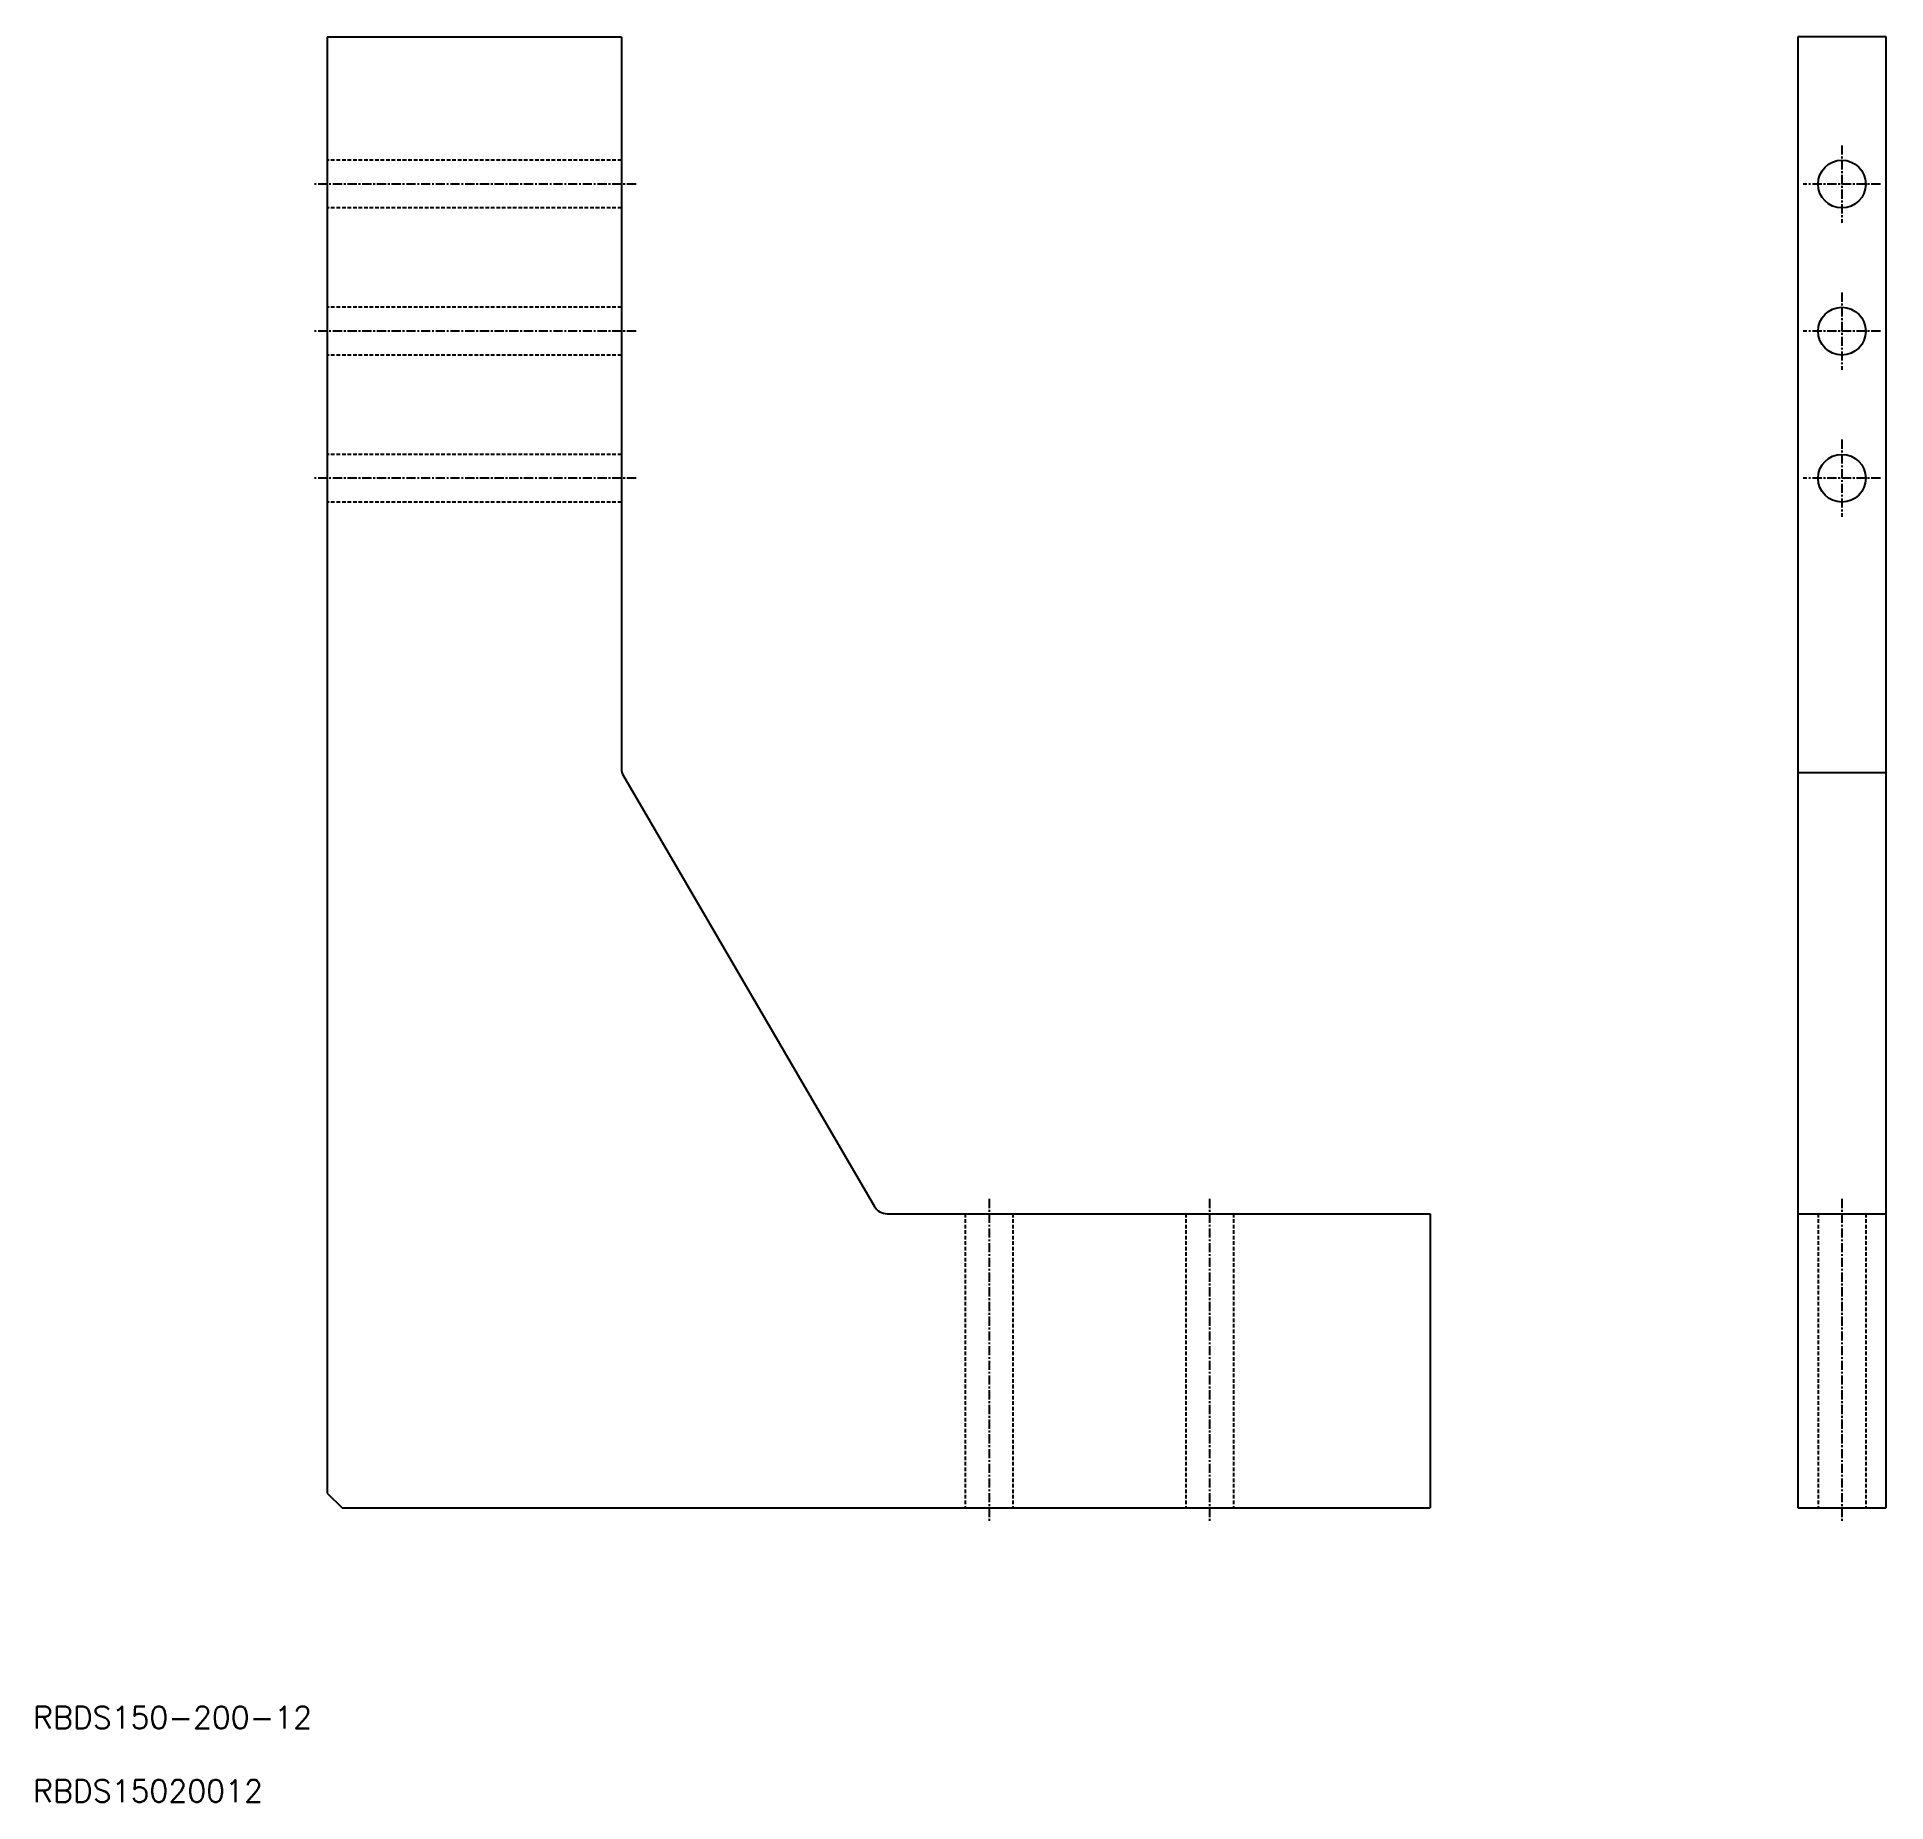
# Model space of a CAD drawing. Extents: x 11 to 262, y 10 to 250.
import ezdxf

# ---------------------------------------------------------------- set-up
doc = ezdxf.new("R2010")
doc.units = 0
doc.linetypes.add('CENTER', pattern=[2, 1.25, -0.25, 0.25, -0.25])
doc.linetypes.add('DASHED', pattern=[0.75, 0.5, -0.25])
doc.layers.get('0').update_dxf_attribs({"linetype": 'CONTINUOUS'})
doc.layers.add('CENTER', color=1, linetype='CENTER')
doc.styles.get("Standard").update_dxf_attribs({"font": 'txt.shx'})

msp = doc.modelspace()

# ---------------------------------------------------------------- linework, layer by layer
at = {"color": 7, "linetype": 'CONTINUOUS'}
for p, q in [((50, 250), (50, 52)), ((50, 250), (90, 250)), ((90, 250), (90, 150.54)), ((262, 250), (250, 250)), ((250, 250), (250, 50)), ((262, 50), (262, 250)), ((90.27, 149.53), (124.42, 90.99)), ((250, 150), (262, 150)), ((126.15, 90), (200, 90)), ((200, 90), (200, 50)), ((250, 90), (262, 90)), ((50, 52), (52, 50)), ((52, 50), (200, 50)), ((250, 50), (262, 50))]:
    msp.add_line(p, q, dxfattribs=at)
at = {"color": 3, "linetype": 'DASHED'}
for p, q in [((90, 233.25), (50, 233.25)), ((90, 226.75), (50, 226.75)), ((90, 213.25), (50, 213.25)), ((90, 206.75), (50, 206.75)), ((90, 193.25), (50, 193.25)), ((90, 186.75), (50, 186.75)), ((136.75, 90), (136.75, 50)), ((143.25, 90), (143.25, 50)), ((166.75, 90), (166.75, 50)), ((173.25, 90), (173.25, 50)), ((252.75, 90), (252.75, 50)), ((259.25, 90), (259.25, 50))]:
    msp.add_line(p, q, dxfattribs=at)
at = {"color": 7, "linetype": 'CONTINUOUS'}
for centre in [(256, 230), (256, 210), (256, 190)]:
    msp.add_circle(centre, 3.25, dxfattribs=at)
for centre, start, end in [((92, 150.54), 180, 210.2564), ((126.15, 92), 210.2564, 270)]:
    msp.add_arc(centre, 2, start, end, dxfattribs=at)
at = {"layer": 'CENTER', "color": 1, "linetype": 'CENTER'}
for p, q in [((256, 235.25), (256, 224.75)), ((92, 230), (48, 230)), ((261.25, 230), (250.75, 230)), ((256, 215.25), (256, 204.75)), ((92, 210), (48, 210)), ((261.25, 210), (250.75, 210)), ((256, 195.25), (256, 184.75)), ((92, 190), (48, 190)), ((261.25, 190), (250.75, 190)), ((140, 92), (140, 48)), ((170, 92), (170, 48)), ((256, 92), (256, 48))]:
    msp.add_line(p, q, dxfattribs=at)

# ---------------------------------------------------------------- texts
at = {"color": 7, "linetype": 'CONTINUOUS'}
for s, p in [('RBDS150-200-12 ', (10, 20)), ('RBDS15020012 ', (10, 10))]:
    msp.add_text(s, height=3, dxfattribs=at).set_placement(p)

doc.saveas('drawing.dxf')
